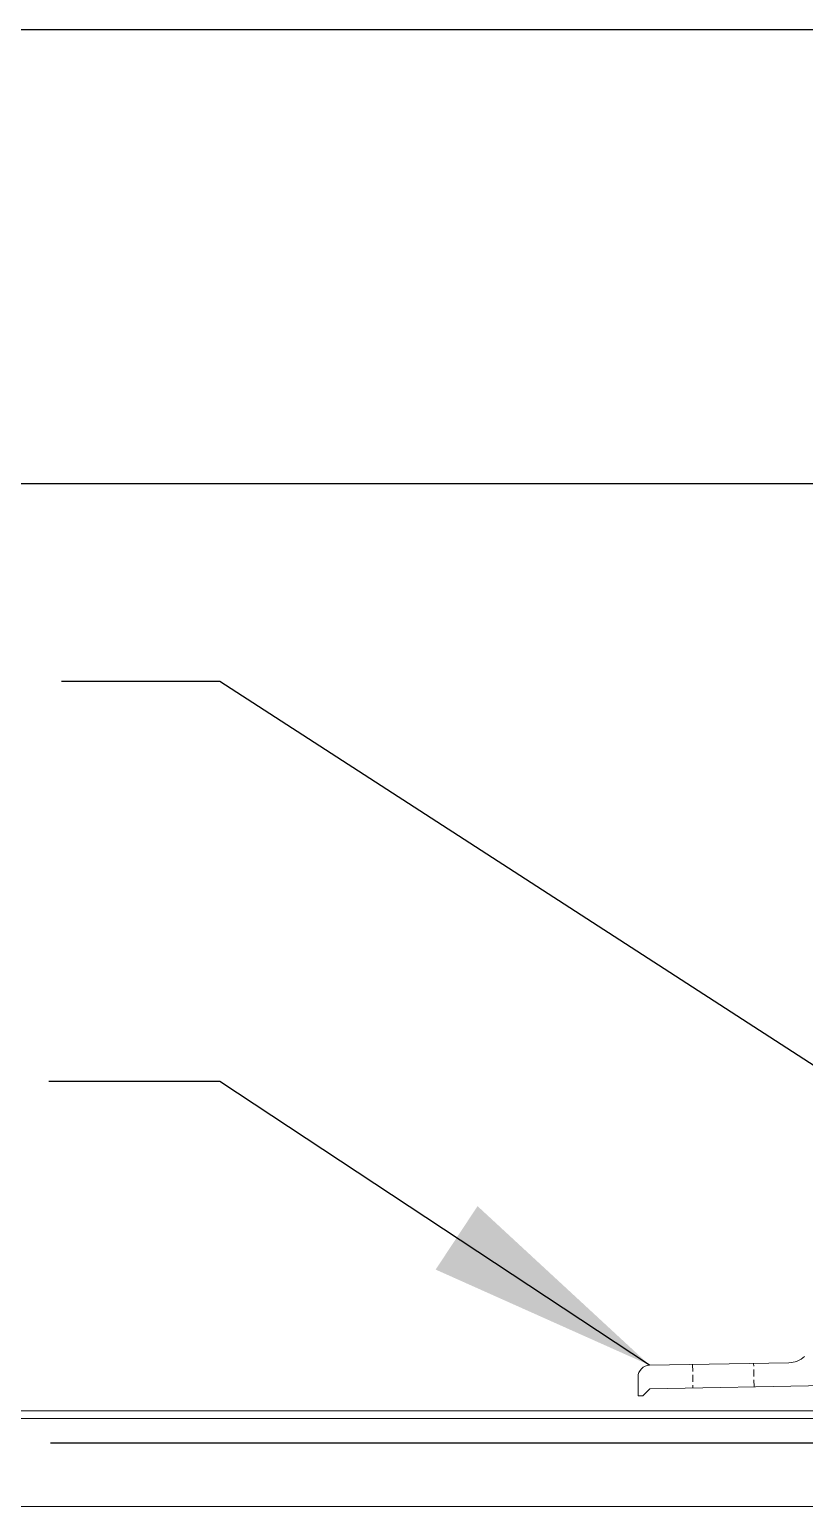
# Model space of a CAD drawing. Header units: feet. Extents: x 873 to 1463, y 2730 to 2935.
# Drawn here: x 1264.4 to 1292.3, y 2807 to 2860.2 of the extents above; entities that cross this region are included whole.
import ezdxf

# ---------------------------------------------------------------- set-up
doc = ezdxf.new("R2010")
doc.units = ezdxf.units.FT
doc.header["$MEASUREMENT"] = 0
doc.linetypes.add('HIDDEN', pattern=[0.375, 0.25, -0.125])
doc.styles.add('PAPER SPACE TXT', font='technic_.ttf', dxfattribs={"height": 0.125})
doc.dimstyles.new('PAPER SPACE', dxfattribs={"dimscale": 0, "dimtxt": 0.125, "dimasz": 0.125, "dimexe": 0, "dimexo": 0.020508, "dimgap": 0.041992, "dimtad": 1, "dimdec": 4, "dimzin": 3, "dimdsep": 46, "dimlunit": 4, "dimtxsty": 'PAPER SPACE TXT', "dimcen": 0.125, "dimclrd": 1, "dimclre": 1, "dimclrt": 7, "dimadec": 0, "dimazin": 0, "dimtfac": 1, "dimtdec": 4, "dimtofl": 0, "dimtmove": 2, "dimatfit": 3, "dimfxl": 1, "dimfrac": 2, "dimtolj": 1, "dimtzin": 0, "dimarcsym": 1})

msp = doc.modelspace()

# ---------------------------------------------------------------- hatches: boundary and pattern name
at = {"linetype": 'Continuous'}
h = msp.add_hatch(dxfattribs=at)
h.set_pattern_fill('AR-RROOF', scale=33.869573, style=0)
h.set_pattern_definition([(0, (1231.68, 2702.163), (74.513, 33.8696), [508.044, -67.739, 169.348, -33.87]), (0, (1276.725, 2719.098), (-33.87, 45.047), [101.609, -11.177, 203.217, -25.402]), (0, (1248.613, 2730.952), (176.1218, 22.6926), [270.957, -47.417, 135.478, -33.87])])
h.paths.add_polyline_path([(1265.113, 2810.148), (1265.113, 2806.973), (1341.32, 2806.973), (1341.32, 2810.148)], flags=0)

# ---------------------------------------------------------------- linework, layer by layer
at = {"color": 6}
for p, q in [((1194.713, 2860.195), (1296.337, 2860.195)), ((1194.713, 2843.83), (1411.72, 2843.83))]:
    msp.add_line(p, q, dxfattribs=at)
at = {"color": 7, "linetype": 'Continuous', "lineweight": 15}
for p, q in [((1291.717, 2812.151), (1286.698, 2812.063)), ((1286.282, 2811.64), (1286.282, 2811.209)), ((1286.286, 2810.955), (1286.282, 2811.209)), ((1286.705, 2811.216), (1286.456, 2810.958)), ((1286.705, 2811.216), (1293.055, 2811.327)), ((1286.456, 2810.958), (1286.286, 2810.955)), ((1194.713, 2810.148), (1411.72, 2810.148)), ((1195.772, 2810.419), (1410.661, 2810.419)), ((1195.772, 2810.148), (1410.661, 2810.148)), ((1194.713, 2806.973), (1411.72, 2806.973))]:
    msp.add_line(p, q, dxfattribs=at)
at = {"color": 7, "linetype": 'HIDDEN', "lineweight": 0}
for p, q in [((1288.246, 2812.09), (1288.261, 2811.244)), ((1290.462, 2811.282), (1290.447, 2812.129))]:
    msp.add_line(p, q, dxfattribs=at)
at = {"color": 7, "linetype": 'Continuous', "lineweight": 15}
for centre, radius, start, end in [((1291.702, 2812.997), 0.847, 271, 312.8168), ((1286.705, 2811.64), 0.423, 91, 180)]:
    msp.add_arc(centre, radius, start, end, dxfattribs=at)

# ---------------------------------------------------------------- leaders
for points in [[(1300.681, 2817.643), (1271.215, 2836.705), (1265.507, 2836.705)], [(1286.698, 2812.063), (1271.215, 2822.282), (1265.054, 2822.282)]]:
    msp.add_leader(points, dimstyle='PAPER SPACE', override={"dimscale": 66.653699, "dimtad": 0})

doc.saveas('drawing.dxf')
